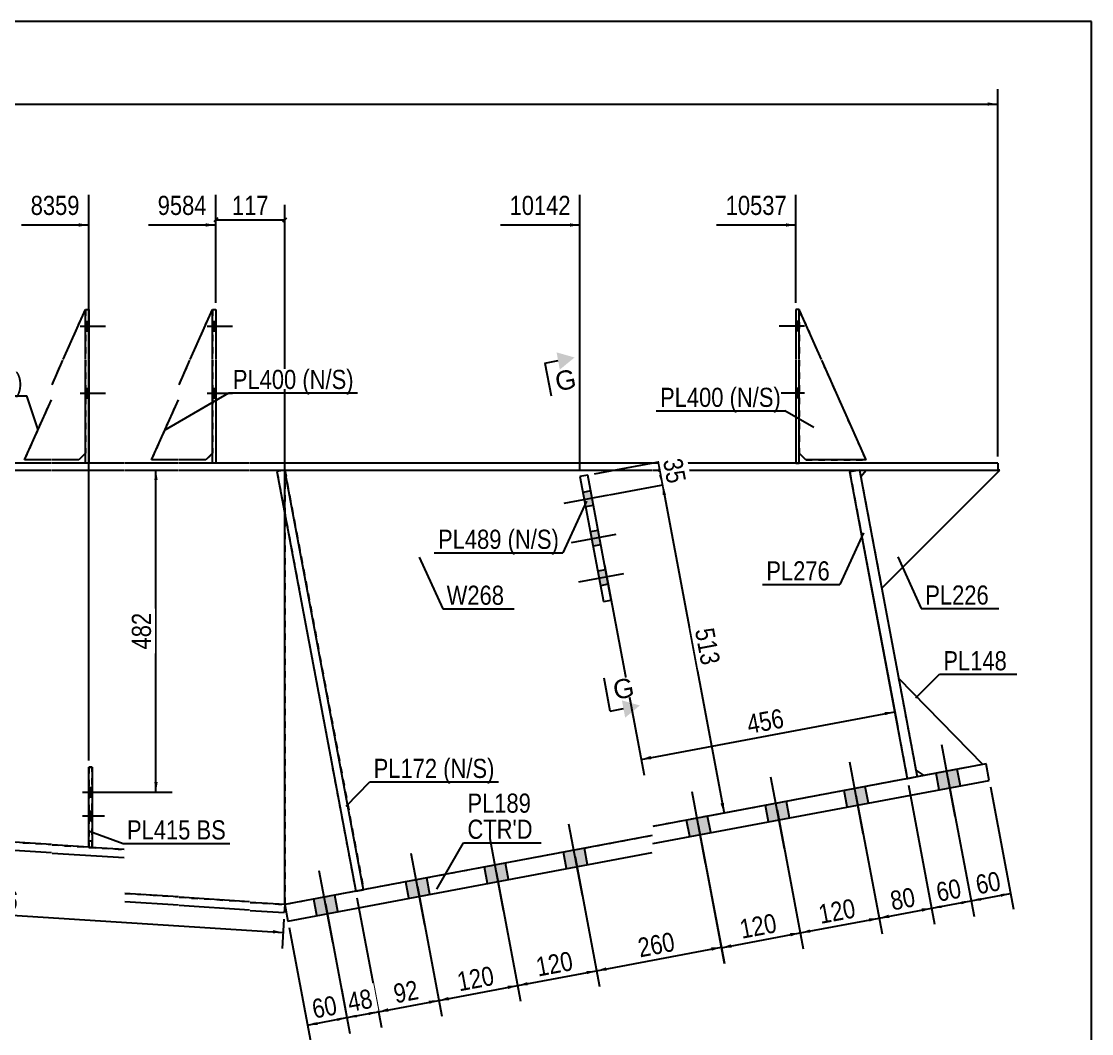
# Model space of a CAD drawing. Header units: millimetres. Extents: x -25 to 377, y -192 to 85.
# Drawn here: x 217.1 to 377.2, y -66.8 to 84.6 of the extents above; entities that cross this region are included whole.
import ezdxf

# ---------------------------------------------------------------- set-up
doc = ezdxf.new("R2010")
doc.units = ezdxf.units.MM
doc.linetypes.add('DXK_LINE_DOT1', pattern=[1.8814, 0.9407, -0.9407])
doc.linetypes.add('DXK_LINE_DOT2', pattern=[3.9198, 1.9599, -1.9599])
doc.styles.add('Arial', font='ARIAL.TTF', dxfattribs={"height": 0.2})
doc.styles.add('Arial Narrow', font='ARIALN.TTF', dxfattribs={"height": 0.2})

# ---------------------------------------------------------------- blocks, each defined once
blk = doc.blocks.new('Unknown-627304324-1201')
at = {"color": 5, "linetype": 'Continuous'}
for p, q in [((377.22, 84.6), (-22.78, 84.6)), ((377.22, -192.4), (377.22, 84.6))]:
    blk.add_line(p, q, dxfattribs=at)
blk = doc.blocks.new('Part-627304324-2163 - 1602')
at = {"color": 2, "linetype": 'Continuous'}
for p, q in [((256.54, 17.5), (255.36, 17.28)), ((255.36, 17.28), (267.15, -45.51)), ((268.33, -45.29), (256.54, 17.5)), ((267.15, -45.51), (268.33, -45.29))]:
    blk.add_line(p, q, dxfattribs=at)
blk = doc.blocks.new('Bolt-627304324-1606 - 1602')
at = {"linetype": 'Continuous'}
for points in [[(227.21, 38.3), (227.21, 39.7), (226.71, 39.7), (226.71, 38.3)], [(227.21, 38.3), (227.21, 39.7), (226.71, 39.7), (226.71, 38.3)], [(227.21, 38.3), (227.21, 39.7), (226.71, 39.7), (226.71, 38.3)], [(227.21, 28.3), (227.21, 29.7), (226.71, 29.7), (226.71, 28.3)], [(227.21, 28.3), (227.21, 29.7), (226.71, 29.7), (226.71, 28.3)], [(227.21, 28.3), (227.21, 29.7), (226.71, 29.7), (226.71, 28.3)]]:
    blk.add_hatch(color=3, dxfattribs=at).paths.add_polyline_path(points)
at = {"color": 3, "linetype": 'Continuous'}
for p, q in [((225.91, 39), (229.71, 39)), ((225.91, 39), (229.71, 39)), ((225.91, 39), (229.71, 39)), ((226.71, 39.7), (227.21, 39.7)), ((226.71, 39.7), (227.21, 39.7)), ((226.71, 39.7), (227.21, 39.7)), ((226.71, 38.3), (227.21, 38.3)), ((226.71, 38.3), (227.21, 38.3)), ((226.71, 38.3), (227.21, 38.3)), ((225.91, 29), (229.71, 29)), ((225.91, 29), (229.71, 29)), ((225.91, 29), (229.71, 29)), ((226.71, 29.7), (227.21, 29.7)), ((226.71, 29.7), (227.21, 29.7)), ((226.71, 29.7), (227.21, 29.7)), ((226.71, 28.3), (227.21, 28.3)), ((226.71, 28.3), (227.21, 28.3)), ((226.71, 28.3), (227.21, 28.3))]:
    blk.add_line(p, q, dxfattribs=at)
blk = doc.blocks.new('Bolt-627304324-1607 - 1602')
at = {"linetype": 'Continuous'}
for points in [[(227.71, -31.39), (227.71, -29.99), (227.21, -29.99), (227.21, -31.39)], [(227.71, -34.95), (227.71, -33.55), (227.21, -33.55), (227.21, -34.95)]]:
    blk.add_hatch(color=3, dxfattribs=at).paths.add_polyline_path(points)
at = {"color": 3, "linetype": 'Continuous'}
for p, q in [((227.21, -29.99), (227.71, -29.99)), ((226.26, -30.69), (229.56, -30.69)), ((227.21, -31.39), (227.71, -31.39)), ((227.21, -33.55), (227.71, -33.55)), ((226.26, -34.25), (229.56, -34.25)), ((227.21, -34.95), (227.71, -34.95))]:
    blk.add_line(p, q, dxfattribs=at)
blk = doc.blocks.new('Bolt-627304324-1608 - 1602')
at = {"linetype": 'Continuous'}
for points in [[(333.5, 38.3), (333.5, 39.7), (333, 39.7), (333, 38.3)], [(333.5, 38.3), (333.5, 39.7), (333, 39.7), (333, 38.3)], [(333.5, 38.3), (333.5, 39.7), (333, 39.7), (333, 38.3)], [(333.5, 28.3), (333.5, 29.7), (333, 29.7), (333, 28.3)], [(333.5, 28.3), (333.5, 29.7), (333, 29.7), (333, 28.3)], [(333.5, 28.3), (333.5, 29.7), (333, 29.7), (333, 28.3)]]:
    blk.add_hatch(color=3, dxfattribs=at).paths.add_polyline_path(points)
at = {"color": 3, "linetype": 'Continuous'}
for p, q in [((334.3, 39), (330.5, 39)), ((334.3, 39), (330.5, 39)), ((334.3, 39), (330.5, 39)), ((333.5, 39.7), (333, 39.7)), ((333.5, 39.7), (333, 39.7)), ((333.5, 39.7), (333, 39.7)), ((333.5, 38.3), (333, 38.3)), ((333.5, 38.3), (333, 38.3)), ((333.5, 38.3), (333, 38.3)), ((334.3, 29), (330.5, 29)), ((334.3, 29), (330.5, 29)), ((334.3, 29), (330.5, 29)), ((333.5, 29.7), (333, 29.7)), ((333.5, 29.7), (333, 29.7)), ((333.5, 29.7), (333, 29.7)), ((333.5, 28.3), (333, 28.3)), ((333.5, 28.3), (333, 28.3)), ((333.5, 28.3), (333, 28.3))]:
    blk.add_line(p, q, dxfattribs=at)
blk = doc.blocks.new('Bolt-627304324-1610 - 1602')
at = {"linetype": 'Continuous'}
for points in [[(246.21, 38.3), (246.21, 39.7), (245.71, 39.7), (245.71, 38.3)], [(246.21, 38.3), (246.21, 39.7), (245.71, 39.7), (245.71, 38.3)], [(246.21, 38.3), (246.21, 39.7), (245.71, 39.7), (245.71, 38.3)], [(246.21, 28.3), (246.21, 29.7), (245.71, 29.7), (245.71, 28.3)], [(246.21, 28.3), (246.21, 29.7), (245.71, 29.7), (245.71, 28.3)], [(246.21, 28.3), (246.21, 29.7), (245.71, 29.7), (245.71, 28.3)]]:
    blk.add_hatch(color=3, dxfattribs=at).paths.add_polyline_path(points)
at = {"color": 3, "linetype": 'Continuous'}
for p, q in [((244.91, 39), (248.71, 39)), ((244.91, 39), (248.71, 39)), ((244.91, 39), (248.71, 39)), ((245.71, 39.7), (246.21, 39.7)), ((245.71, 39.7), (246.21, 39.7)), ((245.71, 39.7), (246.21, 39.7)), ((245.71, 38.3), (246.21, 38.3)), ((245.71, 38.3), (246.21, 38.3)), ((245.71, 38.3), (246.21, 38.3)), ((244.91, 29), (248.71, 29)), ((244.91, 29), (248.71, 29)), ((244.91, 29), (248.71, 29)), ((245.71, 29.7), (246.21, 29.7)), ((245.71, 29.7), (246.21, 29.7)), ((245.71, 29.7), (246.21, 29.7)), ((245.71, 28.3), (246.21, 28.3)), ((245.71, 28.3), (246.21, 28.3)), ((245.71, 28.3), (246.21, 28.3))]:
    blk.add_line(p, q, dxfattribs=at)
blk = doc.blocks.new('Part-627304324-1741 - 1602')
at = {"color": 7, "linetype": 'DXK_LINE_DOT1'}
for p, q in [((223.4, 34.05), (226.71, 41.5)), ((226.71, 41.5), (226.71, 34.05)), ((221.71, 30.25), (223.35, 33.95)), ((226.71, 33.95), (226.71, 20)), ((217.61, 19), (221.61, 28)), ((226.71, 20), (225.71, 19)), ((221.61, 19), (217.61, 19)), ((225.71, 19), (221.71, 19))]:
    blk.add_line(p, q, dxfattribs=at)
blk = doc.blocks.new('Bolt-627304324-1614 - 1602')
at = {"linetype": 'Continuous'}
for points in [[(302.71, 12.21), (302.3, 14.37), (301.12, 14.15), (301.53, 11.99)], [(303.82, 6.31), (303.41, 8.47), (302.23, 8.25), (302.64, 6.09)], [(304.92, 0.41), (304.52, 2.58), (303.34, 2.35), (303.74, 0.19)]]:
    blk.add_hatch(color=3, dxfattribs=at).paths.add_polyline_path(points)
at = {"color": 3, "linetype": 'Continuous'}
for p, q in [((304.96, 13.75), (298.28, 12.49)), ((302.3, 14.37), (301.12, 14.15)), ((302.71, 12.21), (301.53, 11.99)), ((303.41, 8.47), (302.23, 8.25)), ((306.07, 7.85), (299.39, 6.6)), ((303.82, 6.31), (302.64, 6.09)), ((307.18, 1.96), (300.49, 0.7)), ((304.52, 2.58), (303.34, 2.35)), ((304.92, 0.41), (303.74, 0.19))]:
    blk.add_line(p, q, dxfattribs=at)
blk = doc.blocks.new('Part-627304324-1866 - 1602')
at = {"color": 2, "linetype": 'Continuous'}
for p, q in [((336.81, 34.05), (333.5, 41.5)), ((343.5, 19), (336.86, 33.95)), ((334.5, 19), (333.5, 20)), ((343.5, 19), (334.5, 19))]:
    blk.add_line(p, q, dxfattribs=at)
blk = doc.blocks.new('Bolt-627304324-1623 - 1602')
at = {"color": 3, "linetype": 'DXK_LINE_DOT2'}
for p, q in [((227.21, -29.99), (227.71, -29.99)), ((226.41, -30.69), (227.71, -30.69)), ((227.21, -31.39), (227.71, -31.39)), ((227.21, -33.55), (227.71, -33.55)), ((226.41, -34.25), (227.71, -34.25)), ((227.21, -34.95), (227.71, -34.95))]:
    blk.add_line(p, q, dxfattribs=at)
blk = doc.blocks.new('Part-627304324-1935 - 1602')
at = {"color": 7, "linetype": 'DXK_LINE_DOT1'}
for p, q in [((242.4, 34.05), (245.71, 41.5)), ((245.71, 41.5), (245.71, 34.05)), ((240.71, 30.25), (242.35, 33.95)), ((245.71, 33.95), (245.71, 20)), ((236.61, 19), (240.61, 28)), ((245.71, 20), (244.71, 19)), ((240.61, 19), (236.61, 19)), ((244.71, 19), (240.71, 19))]:
    blk.add_line(p, q, dxfattribs=at)
blk = doc.blocks.new('Bolt-627304324-1666 - 1602')
at = {"linetype": 'Continuous'}
for points in [[(357.13, -27.27), (353.98, -27.86), (354.44, -30.32), (357.59, -29.73)], [(357.13, -27.27), (353.98, -27.86), (354.44, -30.32), (357.59, -29.73)], [(343.37, -29.85), (340.22, -30.45), (340.68, -32.9), (343.83, -32.31)], [(343.37, -29.85), (340.22, -30.45), (340.68, -32.9), (343.83, -32.31)], [(331.57, -32.07), (328.43, -32.66), (328.89, -35.12), (332.04, -34.53)], [(331.57, -32.07), (328.43, -32.66), (328.89, -35.12), (332.04, -34.53)], [(319.78, -34.28), (316.64, -34.88), (317.1, -37.33), (320.24, -36.74)], [(319.78, -34.28), (316.64, -34.88), (317.1, -37.33), (320.24, -36.74)], [(301.35, -39.08), (298.21, -39.67), (298.67, -42.13), (301.81, -41.54)], [(301.35, -39.08), (298.21, -39.67), (298.67, -42.13), (301.81, -41.54)], [(289.56, -41.3), (286.41, -41.89), (286.87, -44.35), (290.02, -43.76)], [(289.56, -41.3), (286.41, -41.89), (286.87, -44.35), (290.02, -43.76)], [(277.76, -43.51), (274.62, -44.1), (275.08, -46.56), (278.23, -45.97)], [(277.76, -43.51), (274.62, -44.1), (275.08, -46.56), (278.23, -45.97)], [(264.01, -46.1), (260.86, -46.69), (261.32, -49.14), (264.47, -48.55)], [(264.01, -46.1), (260.86, -46.69), (261.32, -49.14), (264.47, -48.55)]]:
    blk.add_hatch(color=3, dxfattribs=at).paths.add_polyline_path(points)
at = {"color": 3, "linetype": 'Continuous'}
for p, q in [((356.83, -34.35), (354.82, -23.63)), ((356.83, -34.35), (354.82, -23.63)), ((343.07, -36.93), (341.06, -26.22)), ((343.07, -36.93), (341.06, -26.22)), ((331.28, -39.15), (329.26, -28.43)), ((331.28, -39.15), (329.26, -28.43)), ((354.44, -30.32), (353.98, -27.86)), ((354.44, -30.32), (353.98, -27.86)), ((357.59, -29.73), (357.13, -27.27)), ((357.59, -29.73), (357.13, -27.27)), ((343.83, -32.31), (343.37, -29.85)), ((343.83, -32.31), (343.37, -29.85)), ((319.48, -41.36), (317.47, -30.65)), ((319.48, -41.36), (317.47, -30.65)), ((340.68, -32.9), (340.22, -30.45)), ((340.68, -32.9), (340.22, -30.45)), ((328.89, -35.12), (328.43, -32.66)), ((328.89, -35.12), (328.43, -32.66)), ((332.04, -34.53), (331.57, -32.07)), ((332.04, -34.53), (331.57, -32.07)), ((317.1, -37.33), (316.64, -34.88)), ((317.1, -37.33), (316.64, -34.88)), ((320.24, -36.74), (319.78, -34.28)), ((320.24, -36.74), (319.78, -34.28)), ((301.05, -46.16), (299.04, -35.45)), ((301.05, -46.16), (299.04, -35.45)), ((289.26, -48.38), (287.25, -37.66)), ((289.26, -48.38), (287.25, -37.66)), ((277.47, -50.59), (275.45, -39.88)), ((277.47, -50.59), (275.45, -39.88)), ((298.67, -42.13), (298.21, -39.67)), ((298.67, -42.13), (298.21, -39.67)), ((301.81, -41.54), (301.35, -39.08)), ((301.81, -41.54), (301.35, -39.08)), ((290.02, -43.76), (289.56, -41.3)), ((290.02, -43.76), (289.56, -41.3)), ((263.71, -53.17), (261.69, -42.46)), ((263.71, -53.17), (261.69, -42.46)), ((286.87, -44.35), (286.41, -41.89)), ((286.87, -44.35), (286.41, -41.89)), ((275.08, -46.56), (274.62, -44.1)), ((275.08, -46.56), (274.62, -44.1)), ((278.23, -45.97), (277.76, -43.51)), ((278.23, -45.97), (277.76, -43.51)), ((264.47, -48.55), (264.01, -46.1)), ((264.47, -48.55), (264.01, -46.1)), ((261.32, -49.14), (260.86, -46.69)), ((261.32, -49.14), (260.86, -46.69))]:
    blk.add_line(p, q, dxfattribs=at)
blk = doc.blocks.new('Part-627304324-2075 - 1602')
at = {"color": 7, "linetype": 'DXK_LINE_DOT1'}
for p, q in [((256.54, 17.5), (311.5, 17.5)), ((311.6, 17.5), (340.99, 17.5)), ((341.04, 17.21), (349.66, -28.67)), ((349.66, -28.67), (311.6, -35.82)), ((311.5, -37.18), (256.54, -47.5))]:
    blk.add_line(p, q, dxfattribs=at)
at = {"color": 2, "linetype": 'Continuous'}
for p, q in [((340.99, 17.5), (341.04, 17.21)), ((256.54, -47.5), (256.54, 11.01))]:
    blk.add_line(p, q, dxfattribs=at)
blk = doc.blocks.new('Part-627304324-1861 - 1602')
at = {"color": 2, "linetype": 'Continuous'}
for p, q in [((301.86, 16.73), (300.68, 16.51)), ((300.68, 16.51), (304.19, -2.17)), ((305.37, -1.95), (301.86, 16.73)), ((304.19, -2.17), (305.37, -1.95))]:
    blk.add_line(p, q, dxfattribs=at)
blk = doc.blocks.new('Part-627304324-1726 - 1602')
at = {"color": 7, "linetype": 'DXK_LINE_DOT1'}
for p, q in [((333.5, 41.5), (333.5, 34.05)), ((336.81, 34.05), (333.5, 41.5)), ((333.5, 33.95), (333.5, 20)), ((343.5, 19), (336.86, 33.95)), ((333.5, 20), (334.5, 19)), ((334.5, 19), (343.5, 19))]:
    blk.add_line(p, q, dxfattribs=at)
blk = doc.blocks.new('Part-627304324-2031 - 1602')
at = {"color": 2, "linetype": 'Continuous'}
for p, q in [((171.76, 18.5), (171.76, 17.5)), ((175.76, 18.5), (171.76, 18.5)), ((183.86, 18.5), (175.86, 18.5)), ((188.96, 18.5), (183.96, 18.5)), ((194.51, 18.5), (189.46, 18.5)), ((202.61, 18.5), (194.61, 18.5)), ((207.71, 18.5), (202.71, 18.5)), ((213.51, 18.5), (208.21, 18.5)), ((221.61, 18.5), (213.61, 18.5)), ((226.71, 18.5), (221.71, 18.5)), ((232.51, 18.5), (227.21, 18.5)), ((240.61, 18.5), (232.61, 18.5)), ((245.71, 18.5), (240.71, 18.5)), ((251.26, 18.5), (246.21, 18.5)), ((311.5, 18.5), (251.36, 18.5)), ((333, 18.5), (311.6, 18.5)), ((363.18, 18.5), (333.5, 18.5)), ((363.18, 18.5), (363.18, 17.5)), ((171.76, 17.5), (175.76, 17.5)), ((175.86, 17.5), (183.86, 17.5)), ((183.96, 17.5), (194.51, 17.5)), ((194.61, 17.5), (202.61, 17.5)), ((202.71, 17.5), (213.51, 17.5)), ((213.61, 17.5), (221.61, 17.5)), ((221.71, 17.5), (232.51, 17.5)), ((232.61, 17.5), (240.61, 17.5)), ((240.71, 17.5), (251.26, 17.5)), ((251.36, 17.5), (311.5, 17.5)), ((311.6, 17.5), (363.18, 17.5))]:
    blk.add_line(p, q, dxfattribs=at)
at = {"color": 7, "linetype": 'DXK_LINE_DOT1'}
for p, q in [((189.46, 18.5), (188.96, 18.5)), ((208.21, 18.5), (207.71, 18.5)), ((227.21, 18.5), (226.71, 18.5)), ((246.21, 18.5), (245.71, 18.5)), ((333.5, 18.5), (333, 18.5))]:
    blk.add_line(p, q, dxfattribs=at)
blk = doc.blocks.new('Part-627304324-1967 - 1602')
at = {"color": 2, "linetype": 'Continuous'}
for p, q in [((227.21, -38.95), (227.21, -26.95)), ((227.21, -26.95), (227.71, -26.95)), ((227.71, -26.95), (227.71, -38.95)), ((227.71, -38.95), (227.21, -38.95))]:
    blk.add_line(p, q, dxfattribs=at)
blk = doc.blocks.new('Part-627304324-1839 - 1602')
at = {"color": 7, "linetype": 'DXK_LINE_DOT1'}
for p, q in [((227.21, -26.95), (227.21, -38.95)), ((227.71, -26.95), (227.21, -26.95)), ((227.71, -38.95), (227.71, -26.95)), ((227.21, -37.95), (227.71, -37.95)), ((227.21, -38.95), (227.71, -38.95))]:
    blk.add_line(p, q, dxfattribs=at)
blk = doc.blocks.new('Part-627304324-1972 - 1602')
at = {"color": 2, "linetype": 'Continuous'}
for p, q in [((223.4, 34.05), (226.71, 41.5)), ((221.71, 30.25), (223.35, 33.95)), ((217.61, 19), (221.61, 28)), ((226.71, 20), (225.71, 19)), ((221.61, 19), (217.61, 19)), ((225.71, 19), (221.71, 19))]:
    blk.add_line(p, q, dxfattribs=at)
blk = doc.blocks.new('Part-627304324-2053 - 1602')
at = {"color": 2, "linetype": 'Continuous'}
blk.add_line((141.77, 17.5), (141.77, -17.5), dxfattribs=at)
at = {"color": 7, "linetype": 'DXK_LINE_DOT1'}
for p, q in [((141.77, 17.5), (166.89, 17.5)), ((166.99, 17.5), (175.76, 17.5)), ((175.86, 17.5), (183.86, 17.5)), ((183.96, 17.5), (194.51, 17.5)), ((194.61, 17.5), (202.61, 17.5)), ((202.71, 17.5), (213.51, 17.5)), ((213.61, 17.5), (221.61, 17.5)), ((221.71, 17.5), (232.51, 17.5)), ((232.61, 17.5), (240.61, 17.5)), ((240.71, 17.5), (251.26, 17.5)), ((251.36, 17.5), (256.54, 17.5)), ((256.54, 17.5), (256.54, -47.5)), ((141.77, -17.5), (166.89, -19.1)), ((166.99, -19.11), (175.76, -19.67)), ((175.86, -22.37), (183.86, -22.88)), ((183.96, -22.95), (194.51, -23.62)), ((194.61, -30.19), (202.61, -30.7)), ((202.71, -30.77), (213.51, -31.46)), ((213.61, -38.01), (221.61, -38.52)), ((221.71, -38.58), (232.51, -39.27)), ((232.61, -45.83), (240.61, -46.34)), ((240.71, -46.4), (251.26, -47.08)), ((251.36, -47.17), (256.54, -47.5))]:
    blk.add_line(p, q, dxfattribs=at)
blk = doc.blocks.new('Part-627304324-2119 - 1602')
at = {"color": 7, "linetype": 'DXK_LINE_DOT1'}
for p, q in [((171.09, -19.37), (171.02, -20.57)), ((208.46, -31.13), (208.21, -31.12)), ((227.46, -38.95), (227.21, -38.93))]:
    blk.add_line(p, q, dxfattribs=at)
at = {"color": 2, "linetype": 'Continuous'}
for p, q in [((171.02, -20.57), (175.76, -20.87)), ((175.76, -19.67), (171.09, -19.37)), ((183.86, -22.88), (175.86, -22.37)), ((175.86, -23.58), (183.86, -24.09)), ((194.51, -23.62), (183.96, -22.95)), ((183.96, -24.15), (194.51, -24.82)), ((202.61, -30.7), (194.61, -30.19)), ((194.61, -31.39), (202.61, -31.9)), ((208.21, -31.12), (202.71, -30.77)), ((202.71, -31.97), (213.51, -32.66)), ((213.51, -31.45), (208.46, -31.13)), ((221.61, -38.52), (213.61, -38.01)), ((213.61, -39.21), (221.61, -39.72)), ((227.21, -38.93), (221.71, -38.58)), ((221.71, -39.79), (232.51, -40.48)), ((232.51, -39.27), (227.46, -38.95)), ((240.61, -46.34), (232.61, -45.83)), ((251.26, -47.08), (240.71, -46.4)), ((232.61, -47.03), (240.61, -47.54)), ((240.71, -47.6), (251.26, -48.28)), ((256.54, -47.5), (251.36, -47.17)), ((256.54, -47.5), (256.46, -48.7)), ((251.36, -48.37), (256.46, -48.7))]:
    blk.add_line(p, q, dxfattribs=at)
blk = doc.blocks.new('Part-627304324-2141 - 1602')
at = {"color": 2, "linetype": 'Continuous'}
for p, q in [((342.52, 17.48), (341.04, 17.21)), ((349.66, -28.67), (341.04, 17.21)), ((342.52, 17.48), (351.13, -28.4)), ((351.13, -28.4), (349.66, -28.67))]:
    blk.add_line(p, q, dxfattribs=at)
blk = doc.blocks.new('Part-627304324-2185 - 1602')
at = {"color": 7, "linetype": 'DXK_LINE_DOT1'}
for p, q in [((256.54, 17.5), (255.36, 17.28)), ((255.36, 17.28), (267.15, -45.51)), ((256.54, 17.5), (268.33, -45.29))]:
    blk.add_line(p, q, dxfattribs=at)
blk = doc.blocks.new('Part-627304324-2207 - 1602')
at = {"color": 2, "linetype": 'Continuous'}
for p, q in [((342.7, 16.52), (343.51, 17.5)), ((345.84, -0.19), (363.51, 17.5)), ((363.51, 17.5), (363.18, 17.5))]:
    blk.add_line(p, q, dxfattribs=at)
at = {"color": 7, "linetype": 'DXK_LINE_DOT1'}
for p, q in [((342.7, 16.52), (345.84, -0.19)), ((343.51, 17.5), (363.18, 17.5))]:
    blk.add_line(p, q, dxfattribs=at)
blk = doc.blocks.new('Part-627304324-2229 - 1602')
at = {"color": 2, "linetype": 'Continuous'}
for p, q in [((361.45, -26.46), (311.6, -35.82)), ((361.91, -28.92), (361.45, -26.46)), ((311.6, -38.37), (361.91, -28.92)), ((311.5, -37.18), (256.54, -47.5)), ((257, -49.96), (311.5, -39.72)), ((256.54, -47.5), (257, -49.96))]:
    blk.add_line(p, q, dxfattribs=at)
blk = doc.blocks.new('Part-627304324-2251 - 1602')
at = {"color": 2, "linetype": 'Continuous'}
for p, q in [((348.36, -13.65), (360.96, -26.55)), ((350.95, -27.41), (352.12, -28.21))]:
    blk.add_line(p, q, dxfattribs=at)
at = {"color": 7, "linetype": 'DXK_LINE_DOT1'}
for p, q in [((348.36, -13.65), (350.95, -27.41)), ((360.96, -26.55), (352.12, -28.21))]:
    blk.add_line(p, q, dxfattribs=at)
blk = doc.blocks.new('Part-627304324-2273 - 1602')
at = {"color": 2, "linetype": 'Continuous'}
for p, q in [((245.71, 34.05), (245.71, 41.5)), ((245.71, 41.5), (246.21, 41.5)), ((246.21, 41.5), (246.21, 34.05)), ((245.71, 18.5), (245.71, 33.95)), ((246.21, 33.95), (246.21, 18.5)), ((246.21, 18.5), (245.71, 18.5))]:
    blk.add_line(p, q, dxfattribs=at)
blk = doc.blocks.new('Part-627304324-2293 - 1602')
at = {"color": 2, "linetype": 'Continuous'}
for p, q in [((226.71, 34.05), (226.71, 41.5)), ((226.71, 41.5), (227.21, 41.5)), ((227.21, 41.5), (227.21, 34.05)), ((226.71, 18.5), (226.71, 33.95)), ((227.21, 33.95), (227.21, 18.5)), ((227.21, 18.5), (226.71, 18.5))]:
    blk.add_line(p, q, dxfattribs=at)
blk = doc.blocks.new('Part-627304324-2303 - 1602')
at = {"color": 2, "linetype": 'Continuous'}
for p, q in [((333.5, 41.5), (333, 41.5)), ((333, 41.5), (333, 34.05)), ((333.5, 34.05), (333.5, 41.5)), ((333, 33.95), (333, 18.5)), ((333.5, 18.5), (333.5, 33.95)), ((333, 18.5), (333.5, 18.5))]:
    blk.add_line(p, q, dxfattribs=at)
blk = doc.blocks.new('Part-627304324-2313 - 1602')
at = {"color": 2, "linetype": 'Continuous'}
for p, q in [((242.4, 34.05), (245.71, 41.5)), ((240.71, 30.25), (242.35, 33.95)), ((236.61, 19), (240.61, 28)), ((245.71, 20), (244.71, 19)), ((240.61, 19), (236.61, 19)), ((244.71, 19), (240.71, 19))]:
    blk.add_line(p, q, dxfattribs=at)
blk = doc.blocks.new('StraightDimension-627304324-13132 - 1602')
at = {"linetype": 'Continuous'}
blk.add_hatch(color=7, dxfattribs=at).paths.add_polyline_path([(244.71, 54.4), (246.21, 54.15), (244.71, 53.9)])
at = {"color": 7, "linetype": 'Continuous'}
for p, q in [((246.21, 42.5), (246.21, 58.65)), ((236.15, 54.15), (246.21, 54.15))]:
    blk.add_line(p, q, dxfattribs=at)
at = {"color": 0}
blk.add_wipeout([(245.43, 55.05), (245.43, 59.25), (236.92, 59.25), (236.92, 55.05)], dxfattribs=at)
at = {"color": 3, "style": 'Arial Narrow'}
blk.add_text('9584', height=2.863, dxfattribs=at).set_placement((237.52, 55.65))
blk = doc.blocks.new('StraightDimension-627304324-16860 - 1602')
at = {"linetype": 'Continuous'}
for points in [[(170.87, -46.46), (169.39, -46.12), (170.9, -45.96)], [(254.79, -51.32), (256.27, -51.66), (254.76, -51.81)]]:
    blk.add_hatch(color=7, dxfattribs=at).paths.add_polyline_path(points)
at = {"color": 7, "linetype": 'Continuous'}
for p, q in [((170.93, -21.97), (169.23, -48.51)), ((169.39, -46.12), (256.27, -51.66)), ((256.4, -49.7), (256.12, -54.06))]:
    blk.add_line(p, q, dxfattribs=at)
at = {"color": 0}
blk.add_wipeout([(217.09, -49.01), (217.35, -44.82), (208.86, -44.28), (208.59, -48.47)], dxfattribs=at)
at = {"color": 3, "style": 'Arial Narrow'}
blk.add_text('4416', height=2.863, rotation=-3.6497, dxfattribs=at).set_placement((209.23, -47.91))
blk = doc.blocks.new('StraightDimension-627304324-11865 - 1602')
at = {"linetype": 'Continuous'}
for points in [[(320.31, -53.92), (321.84, -53.89), (320.41, -54.41)], [(304.68, -57.37), (303.16, -57.4), (304.59, -56.88)]]:
    blk.add_hatch(color=7, dxfattribs=at).paths.add_polyline_path(points)
at = {"color": 7, "linetype": 'Continuous'}
for p, q in [((318.39, -35.56), (322.28, -56.25)), ((299.96, -40.36), (303.61, -59.76)), ((303.16, -57.4), (321.84, -53.89))]:
    blk.add_line(p, q, dxfattribs=at)
at = {"color": 0}
blk.add_wipeout([(315.76, -54.88), (314.98, -50.75), (308.41, -51.99), (309.19, -56.11)], dxfattribs=at)
at = {"color": 3, "style": 'Arial Narrow'}
blk.add_text('260', height=2.863, rotation=10.6341, dxfattribs=at).set_placement((309.67, -55.41))
blk = doc.blocks.new('StraightDimension-627304324-13131 - 1602')
at = {"color": 7, "linetype": 'Continuous'}
for p, q in [((246.21, 42.5), (246.21, 57.15)), ((256.54, -46.5), (256.54, 57.15)), ((246.51, 55.2), (245.91, 54.6)), ((246.21, 54.9), (256.54, 54.9)), ((256.24, 54.6), (256.84, 55.2))]:
    blk.add_line(p, q, dxfattribs=at)
at = {"color": 0}
blk.add_wipeout([(254.71, 55.05), (254.71, 59.25), (248.03, 59.25), (248.03, 55.05)], dxfattribs=at)
at = {"color": 3, "style": 'Arial Narrow'}
blk.add_text('117', height=2.863, dxfattribs=at).set_placement((248.63, 55.65))
blk = doc.blocks.new('StraightDimension-627304324-15900 - 1602')
at = {"linetype": 'Continuous'}
for points in [[(313.06, 13.74), (313.03, 15.26), (313.55, 13.84)], [(322.21, -32.3), (322.25, -33.82), (321.72, -32.39)]]:
    blk.add_hatch(color=7, dxfattribs=at).paths.add_polyline_path(points)
at = {"color": 7, "linetype": 'Continuous'}
for p, q in [((305.11, 13.78), (315.24, 15.68)), ((313.03, 15.26), (322.25, -33.82)), ((358.23, -27.06), (319.89, -34.26))]:
    blk.add_line(p, q, dxfattribs=at)
at = {"color": 0}
blk.add_wipeout([(318.4, -12.54), (322.53, -11.76), (321.3, -5.19), (317.17, -5.97)], dxfattribs=at)
at = {"color": 3, "style": 'Arial Narrow'}
blk.add_text('513', height=2.863, rotation=-79.3661, dxfattribs=at).set_placement((317.87, -6.45))
blk = doc.blocks.new('StraightDimension-627304324-11860 - 1602')
at = {"linetype": 'Continuous'}
for points in [[(360.71, -46.91), (359.19, -46.94), (360.62, -46.42)], [(363.57, -45.87), (365.09, -45.84), (363.66, -46.36)]]:
    blk.add_hatch(color=7, dxfattribs=at).paths.add_polyline_path(points)
at = {"color": 7, "linetype": 'Continuous'}
for p, q in [((355.74, -28.55), (359.64, -49.3)), ((362.1, -29.9), (365.53, -48.19)), ((359.19, -46.94), (365.09, -45.84))]:
    blk.add_line(p, q, dxfattribs=at)
at = {"color": 0}
blk.add_wipeout([(364.5, -45.79), (363.73, -41.67), (358.95, -42.56), (359.73, -46.69)], dxfattribs=at)
at = {"color": 3, "style": 'Arial Narrow'}
blk.add_text('60', height=2.863, rotation=10.6341, dxfattribs=at).set_placement((360.21, -45.99))
blk = doc.blocks.new('StraightDimension-627304324-11861 - 1602')
at = {"linetype": 'Continuous'}
for points in [[(354.82, -48.02), (353.3, -48.05), (354.73, -47.53)], [(357.67, -46.97), (359.19, -46.94), (357.77, -47.47)]]:
    blk.add_hatch(color=7, dxfattribs=at).paths.add_polyline_path(points)
at = {"color": 7, "linetype": 'Continuous'}
for p, q in [((355.74, -28.55), (359.64, -49.3)), ((349.84, -29.66), (353.74, -50.41)), ((353.3, -48.05), (359.19, -46.94))]:
    blk.add_line(p, q, dxfattribs=at)
at = {"color": 0}
blk.add_wipeout([(358.6, -46.9), (357.83, -42.77), (353.06, -43.67), (353.83, -47.8)], dxfattribs=at)
at = {"color": 3, "style": 'Arial Narrow'}
blk.add_text('60', height=2.863, rotation=10.6341, dxfattribs=at).set_placement((354.31, -47.1))
blk = doc.blocks.new('StraightDimension-627304324-11862 - 1602')
at = {"linetype": 'Continuous'}
for points in [[(346.96, -49.5), (345.43, -49.53), (346.86, -49)], [(351.78, -48.08), (353.3, -48.05), (351.87, -48.57)]]:
    blk.add_hatch(color=7, dxfattribs=at).paths.add_polyline_path(points)
at = {"color": 7, "linetype": 'Continuous'}
for p, q in [((349.84, -29.66), (353.74, -50.41)), ((341.98, -31.13), (345.88, -51.89)), ((345.43, -49.53), (353.3, -48.05))]:
    blk.add_line(p, q, dxfattribs=at)
at = {"color": 0}
blk.add_wipeout([(351.72, -48.19), (350.95, -44.07), (346.18, -44.96), (346.95, -49.09)], dxfattribs=at)
at = {"color": 3, "style": 'Arial Narrow'}
blk.add_text('80', height=2.863, rotation=10.6341, dxfattribs=at).set_placement((347.43, -48.39))
blk = doc.blocks.new('StraightDimension-627304324-11863 - 1602')
at = {"linetype": 'Continuous'}
for points in [[(343.91, -49.56), (345.43, -49.53), (344.01, -50.05)], [(335.16, -51.71), (333.64, -51.74), (335.07, -51.22)]]:
    blk.add_hatch(color=7, dxfattribs=at).paths.add_polyline_path(points)
at = {"color": 7, "linetype": 'Continuous'}
for p, q in [((341.98, -31.13), (345.88, -51.89)), ((330.19, -33.35), (334.08, -54.1)), ((333.64, -51.74), (345.43, -49.53))]:
    blk.add_line(p, q, dxfattribs=at)
at = {"color": 0}
blk.add_wipeout([(342.8, -49.87), (342.02, -45.74), (335.45, -46.98), (336.23, -51.1)], dxfattribs=at)
at = {"color": 3, "style": 'Arial Narrow'}
blk.add_text('120', height=2.863, rotation=10.6341, dxfattribs=at).set_placement((336.7, -50.4))
blk = doc.blocks.new('StraightDimension-627304324-11864 - 1602')
at = {"linetype": 'Continuous'}
for points in [[(332.12, -51.77), (333.64, -51.74), (332.21, -52.26)], [(323.37, -53.93), (321.85, -53.96), (323.28, -53.43)]]:
    blk.add_hatch(color=7, dxfattribs=at).paths.add_polyline_path(points)
at = {"color": 7, "linetype": 'Continuous'}
for p, q in [((330.19, -33.35), (334.08, -54.1)), ((318.39, -35.56), (322.29, -56.32)), ((321.85, -53.96), (333.64, -51.74))]:
    blk.add_line(p, q, dxfattribs=at)
at = {"color": 0}
blk.add_wipeout([(331, -52.09), (330.23, -47.96), (323.66, -49.19), (324.43, -53.32)], dxfattribs=at)
at = {"color": 3, "style": 'Arial Narrow'}
blk.add_text('120', height=2.863, rotation=10.6341, dxfattribs=at).set_placement((324.91, -52.62))
blk = doc.blocks.new('StraightDimension-627304324-11866 - 1602')
at = {"linetype": 'Continuous'}
for points in [[(301.64, -57.43), (303.16, -57.4), (301.74, -57.92)], [(292.89, -59.58), (291.37, -59.61), (292.8, -59.09)]]:
    blk.add_hatch(color=7, dxfattribs=at).paths.add_polyline_path(points)
at = {"color": 7, "linetype": 'Continuous'}
for p, q in [((299.96, -40.36), (303.61, -59.76)), ((288.17, -42.58), (291.81, -61.97)), ((291.37, -59.61), (303.16, -57.4))]:
    blk.add_line(p, q, dxfattribs=at)
at = {"color": 0}
blk.add_wipeout([(300.52, -57.74), (299.75, -53.61), (293.18, -54.85), (293.95, -58.98)], dxfattribs=at)
at = {"color": 3, "style": 'Arial Narrow'}
blk.add_text('120', height=2.863, rotation=10.6341, dxfattribs=at).set_placement((294.43, -58.28))
blk = doc.blocks.new('StraightDimension-627304324-11867 - 1602')
at = {"linetype": 'Continuous'}
for points in [[(289.85, -59.64), (291.37, -59.61), (289.94, -60.14)], [(281.1, -61.8), (279.58, -61.83), (281, -61.31)]]:
    blk.add_hatch(color=7, dxfattribs=at).paths.add_polyline_path(points)
at = {"color": 7, "linetype": 'Continuous'}
for p, q in [((288.17, -42.58), (291.81, -61.97)), ((276.38, -44.79), (280.02, -64.19)), ((279.58, -61.83), (291.37, -59.61))]:
    blk.add_line(p, q, dxfattribs=at)
at = {"color": 0}
blk.add_wipeout([(288.73, -59.96), (287.96, -55.83), (281.39, -57.06), (282.16, -61.19)], dxfattribs=at)
at = {"color": 3, "style": 'Arial Narrow'}
blk.add_text('120', height=2.863, rotation=10.6341, dxfattribs=at).set_placement((282.64, -60.49))
blk = doc.blocks.new('StraightDimension-627304324-11868 - 1602')
at = {"linetype": 'Continuous'}
for points in [[(278.06, -61.86), (279.58, -61.83), (278.15, -62.35)], [(272.05, -63.5), (270.53, -63.53), (271.96, -63)]]:
    blk.add_hatch(color=7, dxfattribs=at).paths.add_polyline_path(points)
at = {"color": 7, "linetype": 'Continuous'}
for p, q in [((276.38, -44.79), (280.02, -64.19)), ((267.33, -46.49), (270.98, -65.89)), ((270.53, -63.53), (279.58, -61.83))]:
    blk.add_line(p, q, dxfattribs=at)
at = {"color": 0}
blk.add_wipeout([(277.41, -62.08), (276.64, -57.95), (271.87, -58.85), (272.64, -62.98)], dxfattribs=at)
at = {"color": 3, "style": 'Arial Narrow'}
blk.add_text('92', height=2.863, rotation=10.6341, dxfattribs=at).set_placement((273.12, -62.28))
blk = doc.blocks.new('StraightDimension-627304324-11869 - 1602')
at = {"linetype": 'Continuous'}
for points in [[(267.34, -64.38), (265.82, -64.41), (267.24, -63.89)], [(269.01, -63.56), (270.53, -63.53), (269.11, -64.05)]]:
    blk.add_hatch(color=7, dxfattribs=at).paths.add_polyline_path(points)
at = {"color": 7, "linetype": 'Continuous'}
for p, q in [((262.62, -47.38), (266.26, -66.77)), ((267.33, -46.49), (270.98, -65.89)), ((265.82, -64.41), (270.53, -63.53))]:
    blk.add_line(p, q, dxfattribs=at)
at = {"color": 0}
blk.add_wipeout([(270.53, -63.37), (269.76, -59.25), (264.99, -60.14), (265.76, -64.27)], dxfattribs=at)
at = {"color": 3, "style": 'Arial Narrow'}
blk.add_text('48', height=2.863, rotation=10.6341, dxfattribs=at).set_placement((266.24, -63.57))
blk = doc.blocks.new('StraightDimension-627304324-11870 - 1602')
at = {"linetype": 'Continuous'}
for points in [[(261.44, -65.49), (259.92, -65.52), (261.35, -65)], [(264.3, -64.44), (265.82, -64.41), (264.39, -64.93)]]:
    blk.add_hatch(color=7, dxfattribs=at).paths.add_polyline_path(points)
at = {"color": 7, "linetype": 'Continuous'}
for p, q in [((262.62, -47.38), (266.26, -66.77)), ((257.18, -50.94), (260.36, -67.88)), ((259.92, -65.52), (265.82, -64.41))]:
    blk.add_line(p, q, dxfattribs=at)
at = {"color": 0}
blk.add_wipeout([(265.23, -64.37), (264.45, -60.24), (259.68, -61.14), (260.45, -65.27)], dxfattribs=at)
at = {"color": 3, "style": 'Arial Narrow'}
blk.add_text('60', height=2.863, rotation=10.6341, dxfattribs=at).set_placement((260.93, -64.57))
blk = doc.blocks.new('StraightDimension-627304324-13129 - 1602')
at = {"linetype": 'Continuous'}
blk.add_hatch(color=7, dxfattribs=at).paths.add_polyline_path([(331.5, 54.4), (333, 54.15), (331.5, 53.9)])
at = {"color": 7, "linetype": 'Continuous'}
for p, q in [((333, 42.5), (333, 58.65)), ((321.11, 54.15), (333, 54.15))]:
    blk.add_line(p, q, dxfattribs=at)
at = {"color": 0}
blk.add_wipeout([(332.23, 55.05), (332.23, 59.25), (321.89, 59.25), (321.89, 55.05)], dxfattribs=at)
at = {"color": 3, "style": 'Arial Narrow'}
blk.add_text('10537', height=2.863, dxfattribs=at).set_placement((322.49, 55.65))
blk = doc.blocks.new('StraightDimension-627304324-13130 - 1602')
at = {"linetype": 'Continuous'}
blk.add_hatch(color=7, dxfattribs=at).paths.add_polyline_path([(299.18, 54.4), (300.68, 54.15), (299.18, 53.9)])
at = {"color": 7, "linetype": 'Continuous'}
for p, q in [((300.68, 17.51), (300.68, 58.65)), ((288.79, 54.15), (300.68, 54.15))]:
    blk.add_line(p, q, dxfattribs=at)
at = {"color": 0}
blk.add_wipeout([(299.9, 55.05), (299.9, 59.25), (289.56, 59.25), (289.56, 55.05)], dxfattribs=at)
at = {"color": 3, "style": 'Arial Narrow'}
blk.add_text('10142', height=2.863, dxfattribs=at).set_placement((290.16, 55.65))
blk = doc.blocks.new('StraightDimension-627304324-13133 - 1602')
at = {"linetype": 'Continuous'}
blk.add_hatch(color=7, dxfattribs=at).paths.add_polyline_path([(225.71, 54.4), (227.21, 54.15), (225.71, 53.9)])
at = {"color": 7, "linetype": 'Continuous'}
for p, q in [((227.21, -25.95), (227.21, 58.65)), ((217.15, 54.15), (227.21, 54.15))]:
    blk.add_line(p, q, dxfattribs=at)
at = {"color": 0}
blk.add_wipeout([(226.43, 55.05), (226.43, 59.25), (217.92, 59.25), (217.92, 55.05)], dxfattribs=at)
at = {"color": 3, "style": 'Arial Narrow'}
blk.add_text('8359', height=2.863, dxfattribs=at).set_placement((218.52, 55.65))
blk = doc.blocks.new('StraightDimension-627304324-15067 - 1602')
at = {"linetype": 'Continuous'}
for points in [[(346.26, -18.69), (347.78, -18.66), (346.35, -19.18)], [(311.36, -25.75), (309.84, -25.79), (311.27, -25.26)]]:
    blk.add_hatch(color=7, dxfattribs=at).paths.add_polyline_path(points)
at = {"color": 7, "linetype": 'Continuous'}
for p, q in [((342.07, 11.72), (348.22, -21.02)), ((304.38, 3.31), (310.29, -28.14)), ((309.84, -25.79), (347.78, -18.66))]:
    blk.add_line(p, q, dxfattribs=at)
at = {"color": 0}
blk.add_wipeout([(332.07, -21.46), (331.29, -17.33), (324.72, -18.56), (325.5, -22.69)], dxfattribs=at)
at = {"color": 3, "style": 'Arial Narrow'}
blk.add_text('456', height=2.863, rotation=10.6341, dxfattribs=at).set_placement((325.98, -21.99))
blk = doc.blocks.new('StraightDimension-627304324-15901 - 1602')
at = {"linetype": 'Continuous'}
for points in [[(312.41, 17.18), (312.38, 18.7), (312.9, 17.28)], [(313, 16.78), (313.03, 15.26), (312.51, 16.69)]]:
    blk.add_hatch(color=7, dxfattribs=at).paths.add_polyline_path(points)
at = {"color": 7, "linetype": 'Continuous'}
for p, q in [((302.84, 16.91), (314.59, 19.12)), ((312.38, 18.7), (313.03, 15.26)), ((305.11, 13.78), (315.24, 15.68))]:
    blk.add_line(p, q, dxfattribs=at)
at = {"color": 0}
blk.add_wipeout([(313.3, 14.63), (317.43, 15.4), (316.53, 20.17), (312.4, 19.4)], dxfattribs=at)
at = {"color": 3, "style": 'Arial Narrow'}
blk.add_text('35', height=2.863, rotation=-79.3661, dxfattribs=at).set_placement((313.1, 18.92))
blk = doc.blocks.new('StraightDimension-627304324-16945 - 1602')
at = {"linetype": 'Continuous'}
blk.add_hatch(color=7, dxfattribs=at).paths.add_polyline_path([(361.68, 72.49), (363.18, 72.24), (361.68, 71.99)])
at = {"color": 7, "linetype": 'Continuous'}
for p, q in [((363.18, 19.5), (363.18, 74.49)), ((-3.47, 72.24), (363.18, 72.24))]:
    blk.add_line(p, q, dxfattribs=at)
blk = doc.blocks.new('StraightDimension-627304324-17230 - 1602')
at = {"linetype": 'Continuous'}
for points in [[(237.01, 16), (237.26, 17.5), (237.51, 16)], [(237.51, -29.19), (237.26, -30.69), (237.01, -29.19)]]:
    blk.add_hatch(color=7, dxfattribs=at).paths.add_polyline_path(points)
at = {"color": 7, "linetype": 'Continuous'}
for p, q in [((233.61, 17.5), (239.66, 17.5)), ((237.26, -30.69), (237.26, 17.5)), ((229.63, -30.69), (239.66, -30.69))]:
    blk.add_line(p, q, dxfattribs=at)
at = {"color": 0}
blk.add_wipeout([(237.11, -3.25), (232.91, -3.25), (232.91, -9.94), (237.11, -9.94)], dxfattribs=at)
at = {"color": 3, "style": 'Arial Narrow'}
blk.add_text('482', height=2.863, rotation=90.0002, dxfattribs=at).set_placement((236.51, -9.34))
blk = doc.blocks.new('Mark-627304324-8574 - 1602')
at = {"color": 0}
for points in [[(208.75, 29.21), (208.75, 32.21), (199.25, 32.21), (199.25, 29.21)], [(217.32, 29.21), (217.32, 32.21), (209.65, 32.21), (209.65, 29.21)]]:
    blk.add_wipeout(points, dxfattribs=at)
for points in [[(208.75, 29.21), (208.75, 32.21), (199.25, 32.21), (199.25, 29.21)], [(217.32, 29.21), (217.32, 32.21), (209.65, 32.21), (209.65, 29.21)]]:
    blk.add_wipeout(points, dxfattribs=at)
at = {"color": 7, "linetype": 'Continuous'}
for p in [(198.65, 28.61), (219.63, 23.52)]:
    blk.add_line(p, (217.92, 28.61), dxfattribs=at)
at = {"color": 3, "style": 'Arial Narrow'}
for s, p in [('PL400', (199.25, 29.21)), ('(N/', (209.65, 29.21)), ('S)', (214.03, 29.21))]:
    blk.add_text(s, height=2.863, dxfattribs=at).set_placement(p)
blk = doc.blocks.new('Mark-627304324-8610 - 1602')
at = {"color": 0}
for points in [[(293.36, -33.76), (293.36, -30.76), (283.86, -30.76), (283.86, -33.76)], [(293.62, -37.66), (293.62, -34.66), (283.86, -34.66), (283.86, -37.66)]]:
    blk.add_wipeout(points, dxfattribs=at)
for points in [[(293.36, -33.76), (293.36, -30.76), (283.86, -30.76), (283.86, -33.76)], [(293.62, -37.66), (293.62, -34.66), (283.86, -34.66), (283.86, -37.66)]]:
    blk.add_wipeout(points, dxfattribs=at)
at = {"color": 7, "linetype": 'Continuous'}
for p, q in [((279.26, -45.19), (283.26, -38.26)), ((283.26, -38.26), (294.86, -38.26))]:
    blk.add_line(p, q, dxfattribs=at)
at = {"color": 3, "style": 'Arial Narrow'}
blk.add_text('PL189', height=2.863, dxfattribs=at).set_placement((283.86, -33.76))
at = {"color": 1, "style": 'Arial Narrow'}
blk.add_text("CTR'D", height=2.863, dxfattribs=at).set_placement((283.86, -37.66))
blk = doc.blocks.new('Mark-627304324-8562 - 1602')
at = {"color": 0}
for points in [[(322.17, 26.94), (322.17, 29.94), (312.67, 29.94), (312.67, 26.94)], [(330.74, 26.94), (330.74, 29.94), (323.07, 29.94), (323.07, 26.94)]]:
    blk.add_wipeout(points, dxfattribs=at)
for points in [[(322.17, 26.94), (322.17, 29.94), (312.67, 29.94), (312.67, 26.94)], [(330.74, 26.94), (330.74, 29.94), (323.07, 29.94), (323.07, 26.94)]]:
    blk.add_wipeout(points, dxfattribs=at)
at = {"color": 7, "linetype": 'Continuous'}
for p in [(312.07, 26.34), (335.67, 23.84)]:
    blk.add_line(p, (331.34, 26.34), dxfattribs=at)
at = {"color": 3, "style": 'Arial Narrow'}
for s, p in [('PL400', (312.67, 26.94)), ('(N/', (323.07, 26.94)), ('S)', (327.45, 26.94))]:
    blk.add_text(s, height=2.863, dxfattribs=at).set_placement(p)
blk = doc.blocks.new('SectionMark-627304324-12299 - 1602')
at = {"color": 7, "linetype": 'Continuous'}
blk.add_line((305.23, -18.55), (307.19, -18.18), dxfattribs=at)
at = {"color": 0, "linetype": 'Continuous'}
for points in [[(300.32, 29.84), (299.77, 32.79), (296.71, 32.21), (297.27, 29.26)], [(308.99, -16.32), (308.44, -13.37), (305.38, -13.95), (305.94, -16.89)]]:
    blk.add_wipeout(points, dxfattribs=at)
at = {"linetype": 'Continuous'}
for points in [[(297.19, 35.1), (299.88, 34.33), (297.67, 32.52)], [(306.96, -16.96), (309.65, -17.72), (307.45, -19.54)]]:
    blk.add_hatch(color=7, dxfattribs=at).paths.add_polyline_path(points)
at = {"color": 7, "linetype": 'Continuous'}
for p, q in [((295.45, 33.5), (297.42, 33.87)), ((295.45, 33.5), (296.38, 28.59)), ((305.23, -18.55), (304.31, -13.64))]:
    blk.add_line(p, q, dxfattribs=at)
at = {"color": 136, "linetype": 'Continuous', "style": 'Arial'}
for p in [(297.27, 29.26), (305.94, -16.89)]:
    blk.add_text('G', height=2.87, rotation=10.6341, dxfattribs=at).set_placement(p)
blk = doc.blocks.new('MarkSet-627304324-8473 - 1602')
at = {"color": 0}
for points in [[(242.43, -37.76), (242.43, -34.76), (232.93, -34.76), (232.93, -37.76)], [(247.72, -37.76), (247.72, -34.76), (243.33, -34.76), (243.33, -37.76)]]:
    blk.add_wipeout(points, dxfattribs=at)
for points in [[(242.43, -37.76), (242.43, -34.76), (232.93, -34.76), (232.93, -37.76)], [(247.72, -37.76), (247.72, -34.76), (243.33, -34.76), (243.33, -37.76)]]:
    blk.add_wipeout(points, dxfattribs=at)
at = {"color": 7, "linetype": 'Continuous'}
for p, q in [((227.34, -36.52), (232.33, -38.36)), ((232.33, -38.36), (248.32, -38.36))]:
    blk.add_line(p, q, dxfattribs=at)
at = {"color": 3, "style": 'Arial Narrow'}
for s, p in [('PL415', (232.93, -37.76)), ('BS', (243.33, -37.76))]:
    blk.add_text(s, height=2.863, dxfattribs=at).set_placement(p)
blk = doc.blocks.new('Mark-627304324-8559 - 1602')
at = {"color": 0}
for points in [[(288.97, 5.71), (288.97, 8.71), (279.46, 8.71), (279.46, 5.71)], [(297.53, 5.71), (297.53, 8.71), (289.87, 8.71), (289.87, 5.71)]]:
    blk.add_wipeout(points, dxfattribs=at)
for points in [[(288.97, 5.71), (288.97, 8.71), (279.46, 8.71), (279.46, 5.71)], [(297.53, 5.71), (297.53, 8.71), (289.87, 8.71), (289.87, 5.71)]]:
    blk.add_wipeout(points, dxfattribs=at)
at = {"color": 7, "linetype": 'Continuous'}
for p in [(301.67, 12.84), (278.86, 5.11)]:
    blk.add_line(p, (298.13, 5.11), dxfattribs=at)
at = {"color": 3, "style": 'Arial Narrow'}
for s, p in [('PL489', (279.46, 5.71)), ('(N/', (289.87, 5.71)), ('S)', (294.25, 5.71))]:
    blk.add_text(s, height=2.863, dxfattribs=at).set_placement(p)
blk = doc.blocks.new('Mark-627304324-8595 - 1602')
at = {"color": 0}
blk.add_wipeout([(289.34, -2.66), (289.34, 0.34), (280.75, 0.34), (280.75, -2.66)], dxfattribs=at)
blk.add_wipeout([(289.34, -2.66), (289.34, 0.34), (280.75, 0.34), (280.75, -2.66)], dxfattribs=at)
at = {"color": 7, "linetype": 'Continuous'}
for p, q in [((276.61, 4.47), (280.15, -3.26)), ((280.15, -3.26), (290.84, -3.26))]:
    blk.add_line(p, q, dxfattribs=at)
at = {"color": 3, "style": 'Arial Narrow'}
blk.add_text('W268', height=2.863, dxfattribs=at).set_placement((280.75, -2.66))
blk = doc.blocks.new('Mark-627304324-8601 - 1602')
at = {"color": 7, "linetype": 'Continuous'}
blk.add_line((343.11, 8.12), (339.58, 0.38), dxfattribs=at)
at = {"color": 0}
blk.add_wipeout([(338.08, 0.98), (338.08, 3.98), (328.57, 3.98), (328.57, 0.98)], dxfattribs=at)
blk.add_wipeout([(338.08, 0.98), (338.08, 3.98), (328.57, 3.98), (328.57, 0.98)], dxfattribs=at)
at = {"color": 7, "linetype": 'Continuous'}
blk.add_line((327.97, 0.38), (339.58, 0.38), dxfattribs=at)
at = {"color": 3, "style": 'Arial Narrow'}
blk.add_text('PL276', height=2.863, dxfattribs=at).set_placement((328.57, 0.98))
blk = doc.blocks.new('Mark-627304324-8604 - 1602')
at = {"color": 0}
for points in [[(279.33, -28.56), (279.33, -25.56), (269.83, -25.56), (269.83, -28.56)], [(287.89, -28.56), (287.89, -25.56), (280.23, -25.56), (280.23, -28.56)]]:
    blk.add_wipeout(points, dxfattribs=at)
for points in [[(279.33, -28.56), (279.33, -25.56), (269.83, -25.56), (269.83, -28.56)], [(287.89, -28.56), (287.89, -25.56), (280.23, -25.56), (280.23, -28.56)]]:
    blk.add_wipeout(points, dxfattribs=at)
at = {"color": 7, "linetype": 'Continuous'}
for p, q in [((265.69, -32.8), (269.23, -29.16)), ((269.23, -29.16), (288.49, -29.16))]:
    blk.add_line(p, q, dxfattribs=at)
at = {"color": 3, "style": 'Arial Narrow'}
for s, p in [('(N/', (280.23, -28.56)), ('S)', (284.61, -28.56)), ('PL172', (269.83, -28.56))]:
    blk.add_text(s, height=2.863, dxfattribs=at).set_placement(p)
blk = doc.blocks.new('Mark-627304324-8607 - 1602')
at = {"color": 0}
blk.add_wipeout([(361.86, -2.63), (361.86, 0.37), (352.35, 0.37), (352.35, -2.63)], dxfattribs=at)
blk.add_wipeout([(361.86, -2.63), (361.86, 0.37), (352.35, 0.37), (352.35, -2.63)], dxfattribs=at)
at = {"color": 7, "linetype": 'Continuous'}
for p, q in [((348.22, 4.5), (351.75, -3.23)), ((351.75, -3.23), (363.36, -3.23))]:
    blk.add_line(p, q, dxfattribs=at)
at = {"color": 3, "style": 'Arial Narrow'}
blk.add_text('PL226', height=2.863, dxfattribs=at).set_placement((352.35, -2.63))
blk = doc.blocks.new('Mark-627304324-8613 - 1602')
at = {"color": 0}
blk.add_wipeout([(364.55, -12.46), (364.55, -9.46), (355.05, -9.46), (355.05, -12.46)], dxfattribs=at)
blk.add_wipeout([(364.55, -12.46), (364.55, -9.46), (355.05, -9.46), (355.05, -12.46)], dxfattribs=at)
at = {"color": 7, "linetype": 'Continuous'}
for p, q in [((350.91, -16.6), (354.45, -13.06)), ((354.45, -13.06), (366.05, -13.06))]:
    blk.add_line(p, q, dxfattribs=at)
at = {"color": 3, "style": 'Arial Narrow'}
blk.add_text('PL148', height=2.863, dxfattribs=at).set_placement((355.05, -12.46))
blk = doc.blocks.new('Mark-627304324-8616 - 1602')
at = {"color": 0}
for points in [[(258.26, 29.62), (258.26, 32.62), (248.76, 32.62), (248.76, 29.62)], [(266.83, 29.62), (266.83, 32.62), (259.16, 32.62), (259.16, 29.62)]]:
    blk.add_wipeout(points, dxfattribs=at)
for points in [[(258.26, 29.62), (258.26, 32.62), (248.76, 32.62), (248.76, 29.62)], [(266.83, 29.62), (266.83, 32.62), (259.16, 32.62), (259.16, 29.62)]]:
    blk.add_wipeout(points, dxfattribs=at)
at = {"color": 7, "linetype": 'Continuous'}
for p, q in [((238.63, 23.52), (248.16, 29.02)), ((248.16, 29.02), (267.43, 29.02))]:
    blk.add_line(p, q, dxfattribs=at)
at = {"color": 3, "style": 'Arial Narrow'}
for s, p in [('PL400', (248.76, 29.62)), ('(N/', (259.16, 29.62)), ('S)', (263.54, 29.62))]:
    blk.add_text(s, height=2.863, dxfattribs=at).set_placement(p)

msp = doc.modelspace()

# ---------------------------------------------------------------- block references
for name in ['Unknown-627304324-1201', 'Part-627304324-1741 - 1602', 'Part-627304324-1972 - 1602', 'Part-627304324-2293 - 1602', 'Part-627304324-1935 - 1602', 'Part-627304324-2313 - 1602', 'Part-627304324-2273 - 1602', 'Part-627304324-2303 - 1602', 'Part-627304324-1866 - 1602', 'Part-627304324-1726 - 1602', 'Bolt-627304324-1606 - 1602', 'Bolt-627304324-1610 - 1602', 'Bolt-627304324-1608 - 1602', 'Part-627304324-2031 - 1602', 'Part-627304324-2053 - 1602', 'Part-627304324-2163 - 1602', 'Part-627304324-2185 - 1602', 'Part-627304324-2075 - 1602', 'Part-627304324-1861 - 1602', 'Part-627304324-2141 - 1602', 'Part-627304324-2207 - 1602', 'Bolt-627304324-1614 - 1602', 'Part-627304324-2251 - 1602', 'Part-627304324-2119 - 1602', 'Bolt-627304324-1666 - 1602', 'Part-627304324-1967 - 1602', 'Part-627304324-1839 - 1602', 'Part-627304324-2229 - 1602', 'Bolt-627304324-1607 - 1602', 'Bolt-627304324-1623 - 1602']:
    msp.add_blockref(name, (0, 0))

# ---------------------------------------------------------------- next in the draw order: block references
for name in ['StraightDimension-627304324-13132 - 1602', 'StraightDimension-627304324-13130 - 1602', 'StraightDimension-627304324-13129 - 1602', 'StraightDimension-627304324-15900 - 1602', 'StraightDimension-627304324-16860 - 1602', 'StraightDimension-627304324-11865 - 1602']:
    msp.add_blockref(name, (0, 0))

# ---------------------------------------------------------------- next in the draw order: block references
for name in ['StraightDimension-627304324-13133 - 1602', 'StraightDimension-627304324-13131 - 1602', 'StraightDimension-627304324-15901 - 1602', 'StraightDimension-627304324-17230 - 1602', 'StraightDimension-627304324-15067 - 1602', 'Mark-627304324-8613 - 1602', 'StraightDimension-627304324-11860 - 1602', 'StraightDimension-627304324-11866 - 1602']:
    msp.add_blockref(name, (0, 0))

# ---------------------------------------------------------------- next in the draw order: block references
for name in ['StraightDimension-627304324-16945 - 1602', 'Mark-627304324-8601 - 1602', 'Mark-627304324-8607 - 1602', 'StraightDimension-627304324-11861 - 1602', 'MarkSet-627304324-8473 - 1602', 'StraightDimension-627304324-11867 - 1602']:
    msp.add_blockref(name, (0, 0))

# ---------------------------------------------------------------- next in the draw order: block references
for name in ['SectionMark-627304324-12299 - 1602', 'Mark-627304324-8574 - 1602', 'Mark-627304324-8616 - 1602', 'Mark-627304324-8562 - 1602', 'StraightDimension-627304324-11862 - 1602', 'StraightDimension-627304324-11868 - 1602']:
    msp.add_blockref(name, (0, 0))

# ---------------------------------------------------------------- next in the draw order: block references
for name in ['Mark-627304324-8559 - 1602', 'Mark-627304324-8610 - 1602', 'StraightDimension-627304324-11863 - 1602', 'StraightDimension-627304324-11869 - 1602']:
    msp.add_blockref(name, (0, 0))

# ---------------------------------------------------------------- next in the draw order: block references
for name in ['Mark-627304324-8595 - 1602', 'Mark-627304324-8604 - 1602', 'StraightDimension-627304324-11864 - 1602', 'StraightDimension-627304324-11870 - 1602']:
    msp.add_blockref(name, (0, 0))

doc.saveas('drawing.dxf')
